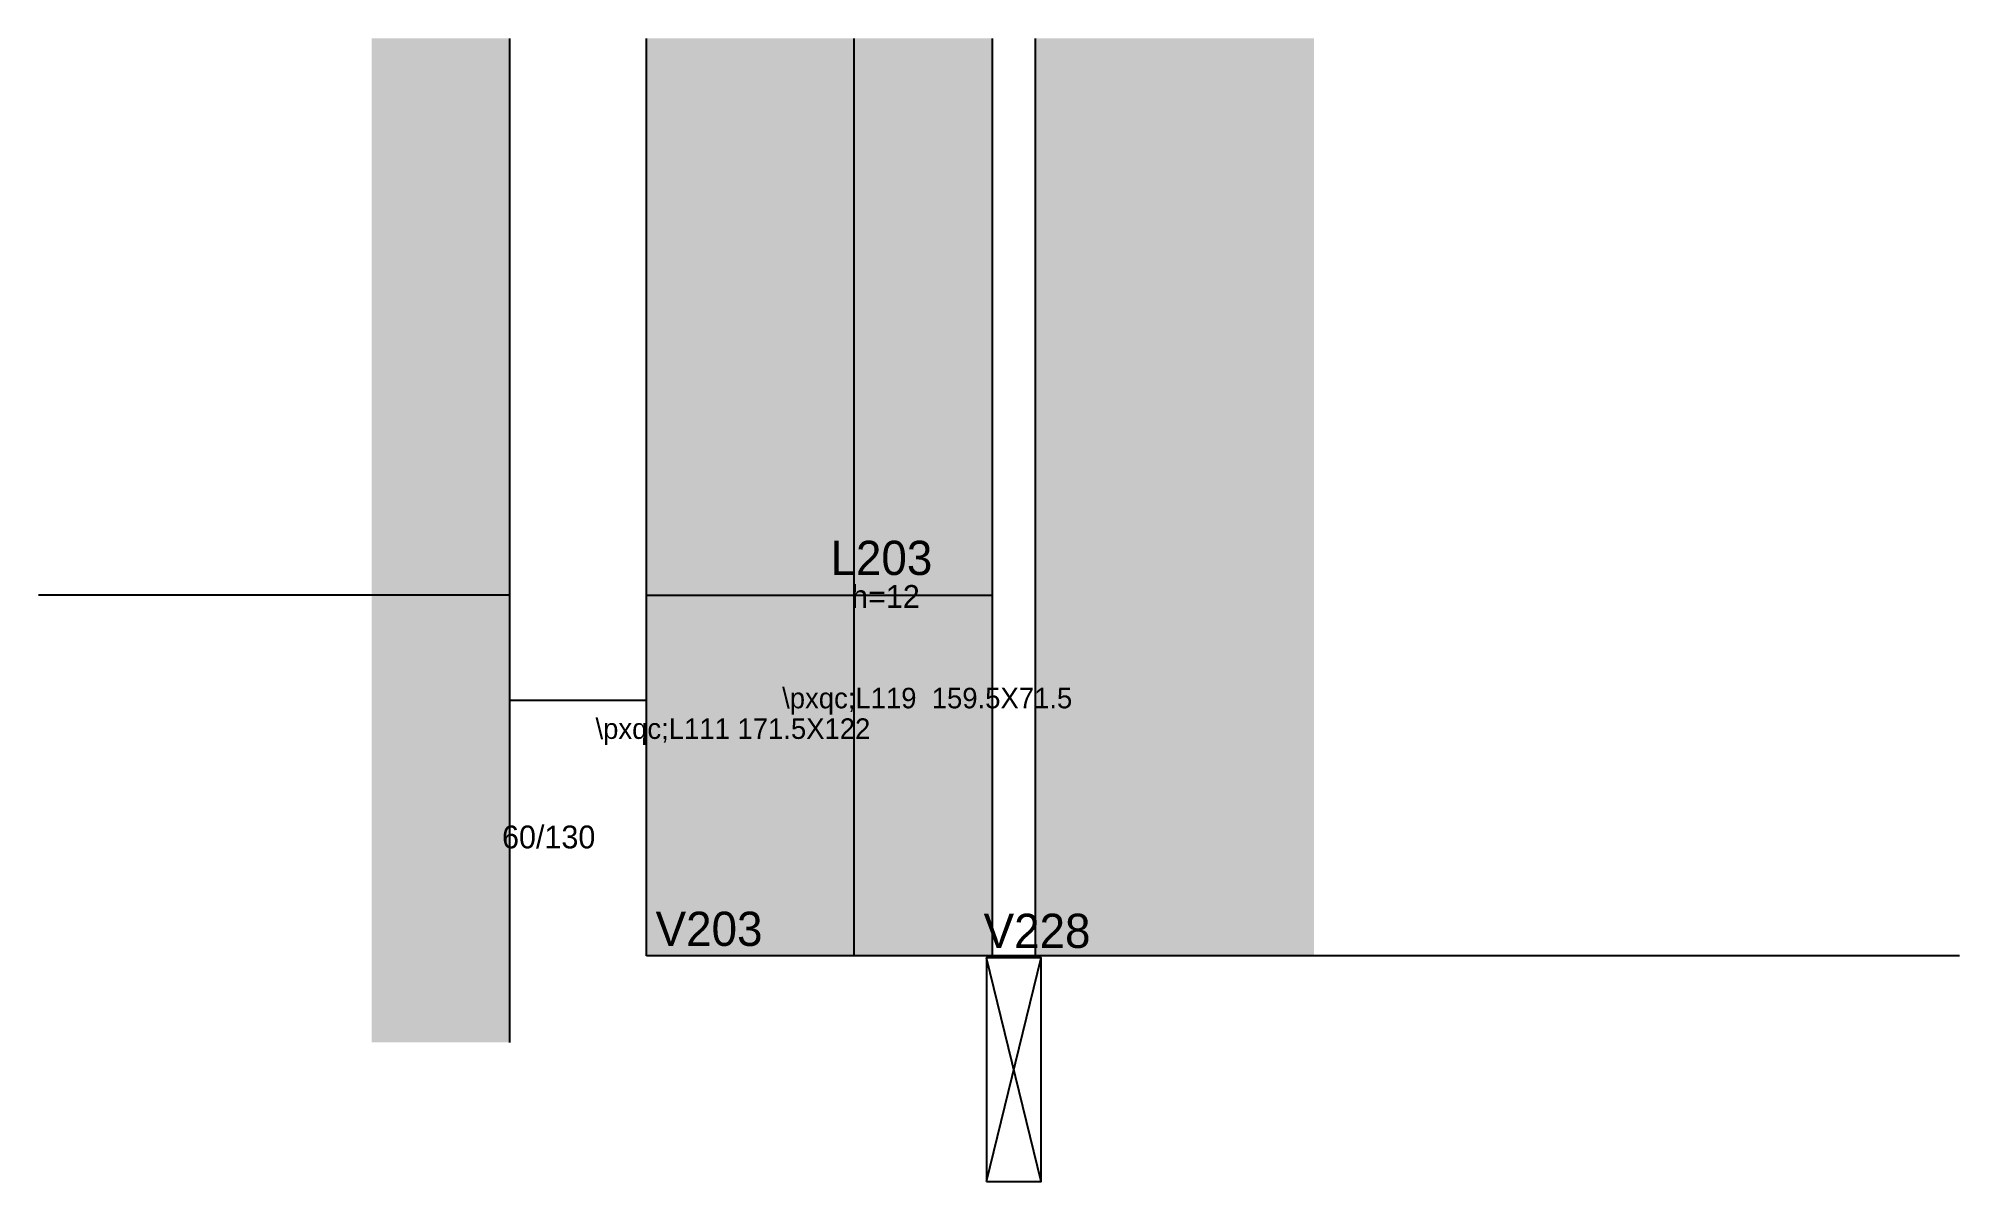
# Model space of a CAD drawing. Header units: metres. Extents: x 4067 to 4909, y 2380 to 2881.
import ezdxf

# ---------------------------------------------------------------- set-up
doc = ezdxf.new("R2010")
doc.units = ezdxf.units.M
for name, color, linetype in [('1', 7, 'Continuous'), ('3', 7, 'Continuous'), ('4', 7, 'Continuous'), ('7', 7, 'Continuous'), ('AUX00', 7, 'Continuous'), ('Painéis', 7, 'Continuous'), ('REAPROVEITAMENTO', 7, 'Continuous')]:
    doc.layers.add(name, color=color, linetype=linetype)

msp = doc.modelspace()

# ---------------------------------------------------------------- hatches: boundary and pattern name
at = {"layer": 'REAPROVEITAMENTO'}
h = msp.add_hatch(color=7, dxfattribs=at)
h.dxf.hatch_style = 1
h.paths.add_polyline_path([(4273.86, 2880.58), (4213.36, 2880.58), (4213.36, 2880.58), (4213.36, 2440.58), (4213.36, 2440.58), (4273.86, 2440.58), (4273.86, 2440.58), (4273.86, 2880.58)])
h = msp.add_hatch(color=7, dxfattribs=at)
h.dxf.hatch_style = 1
h.paths.add_polyline_path([(4424.86, 2880.58), (4333.86, 2880.58), (4333.86, 2880.58), (4333.86, 2478.58), (4333.86, 2478.58), (4424.86, 2478.58), (4424.86, 2478.58), (4424.86, 2880.58)])
h = msp.add_hatch(color=7, dxfattribs=at)
h.dxf.hatch_style = 1
h.paths.add_polyline_path([(4485.36, 2880.58), (4424.86, 2880.58), (4424.86, 2880.58), (4424.86, 2478.58), (4424.86, 2478.58), (4485.36, 2478.58), (4485.36, 2478.58), (4485.36, 2880.58)])
h = msp.add_hatch(color=7, dxfattribs=at)
h.dxf.hatch_style = 1
h.paths.add_polyline_path([(4626.36, 2880.58), (4504.36, 2880.58), (4504.36, 2880.58), (4504.36, 2478.58), (4504.36, 2478.58), (4626.36, 2478.58), (4626.36, 2478.58), (4626.36, 2880.58)])

# ---------------------------------------------------------------- linework, layer by layer
at = {"layer": '1', "color": 7, "lineweight": 25}
for p, q in [((4482.86, 2379.58), (4506.86, 2477.58)), ((4506.86, 2379.58), (4482.86, 2477.58))]:
    msp.add_line(p, q, dxfattribs=at)
at = {"layer": '3', "color": 7, "lineweight": 25}
msp.add_line((4273.86, 2590.58), (4333.86, 2590.58), dxfattribs=at)
for points in [[(4273.86, 2880.58), (4273.86, 2578.58)], [(4333.86, 2578.58), (4333.86, 2880.58)], [(4485.36, 2880.58), (4485.36, 2478.58)], [(4504.36, 2478.58), (4504.36, 2880.58)], [(4273.86, 2578.58), (4273.86, 2440.58)], [(4333.86, 2478.58), (4333.86, 2578.58)], [(4485.36, 2478.58), (4333.86, 2478.58)], [(4504.36, 2478.58), (4485.36, 2478.58)], [(4909.36, 2478.58), (4504.36, 2478.58)]]:
    msp.add_lwpolyline(points, dxfattribs=at)
at = {"layer": '7', "color": 7, "lineweight": 25}
msp.add_lwpolyline([(4482.86, 2379.58), (4506.86, 2379.58), (4506.86, 2477.58), (4482.86, 2477.58), (4482.86, 2379.58)], dxfattribs=at)
at = {"layer": 'Painéis', "color": 7, "lineweight": 25}
for p, q in [((4424.86, 2478.58), (4424.86, 2880.58)), ((4273.86, 2636.58), (4067.36, 2636.58)), ((4333.86, 2636.58), (4485.36, 2636.58))]:
    msp.add_line(p, q, dxfattribs=at)

# ---------------------------------------------------------------- texts
at = {"layer": '3', "color": 7, "lineweight": 25}
for s, p in [('h=12', (4423.53, 2631.01)), ('60/130', (4270.55, 2525.62))]:
    msp.add_text(s, height=10, dxfattribs=at).set_placement(p)
at = {"layer": '4', "color": 7, "lineweight": 25}
for s, p in [('L203', (4414.51, 2645.43)), ('V203', (4337.86, 2482.86)), ('V228', (4481.61, 2481.97))]:
    msp.add_text(s, height=15, dxfattribs=at).set_placement(p)
at = {"layer": 'AUX00', "color": 7, "lineweight": 25}
for s, p in [('\\pxqc;L119 ^J159.5X71.5', (4393.32, 2586.99)), ('\\pxqc;L111^J171.5X122', (4311.52, 2573.59))]:
    msp.add_text(s, height=9, dxfattribs=at).set_placement(p)

doc.saveas('drawing.dxf')
